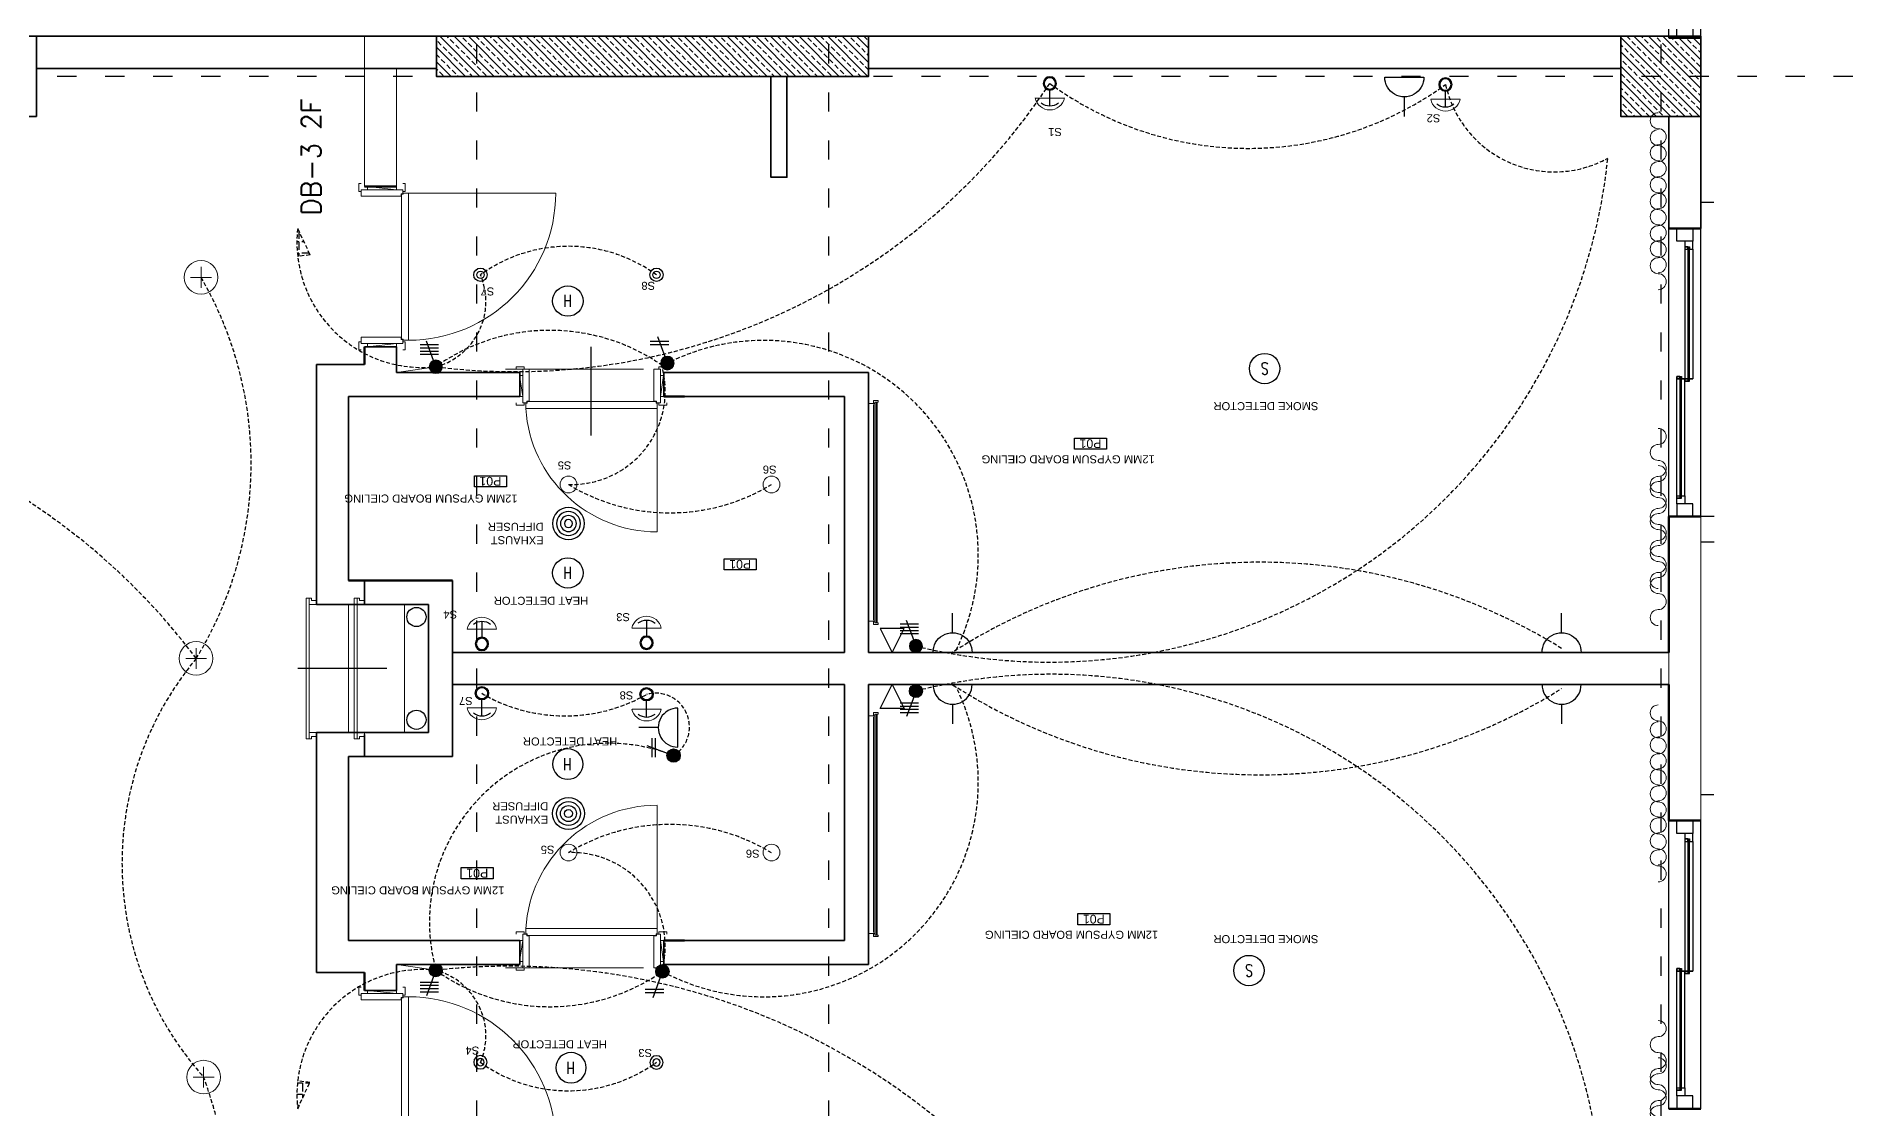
# Model space of a CAD drawing. Header units: millimetres. Extents: x -3207095 to 15275363, y 3702017 to 4798027.
# Drawn here: x 695993 to 697128, y 4470833 to 4471503 of the extents above; entities that cross this region are included whole.
import ezdxf
from ezdxf.enums import TextEntityAlignment as Align

# ---------------------------------------------------------------- set-up
doc = ezdxf.new("R2010")
doc.units = ezdxf.units.MM
for name, pattern in [('ACAD_ISO03W100', [30, 12, -18]), ('DUZ', [500, 500]), ('HIDDEN', [0.375, 0.25, -0.125]), ('HIDDEN2', [0.1875, 0.125, -0.0625])]:
    doc.linetypes.add(name, pattern=pattern)
doc.layers.get('0').update_dxf_attribs({"color": 1, "linetype": 'DUZ'})
for name, color, linetype in [('0 MC MAHAL', 94, 'Continuous'), ('a_aydinlatma', 5, 'Continuous'), ('a_olcu', 30, 'Continuous'), ('a_yazi', 105, 'Continuous'), ('AGAC', 116, 'Continuous'), ('EL-L-LS', 181, 'Continuous'), ('KOLTAR_F', 145, 'Continuous'), ('MH-EL-TEL', 222, 'Continuous'), ('OLCU', 1, 'Continuous'), ('PEN', 161, 'Continuous'), ('pen.kap.olc', 205, 'Continuous'), ('SMC-EL-FA', 33, 'Continuous'), ('SMC-EL-FA-TXT', 123, 'Continuous'), ('SMC-EL-L-LP', 22, 'Continuous'), ('SMC-EL-P', 160, 'Continuous'), ('SMC-TXT', 123, 'Continuous'), ('söve', 26, 'DUZ'), ('TESİSAT', 57, 'Continuous')]:
    doc.layers.add(name, color=color, linetype=linetype)
for name, color, linetype, lineweight in [('C LIGHT', 202, 'Continuous', 9), ('cam', 143, 'Continuous', 20), ('DUV', 220, 'Continuous', 50), ('DUVAR', 7, 'Continuous', 35), ('EL-L-WIR', 124, 'Continuous', 30), ('FE_MOBTEF.2', 33, 'Continuous', 18), ('FE_PERDE', 205, 'Continuous', 15), ('gor25', 142, 'Continuous', 25), ('iç duvar', 7, 'Continuous', 50), ('KAPEN', 151, 'Continuous', 9), ('KOLON_F', 3, 'Continuous', 35), ('Xref', 253, 'Continuous', 13)]:
    doc.layers.add(name, color=color, linetype=linetype, lineweight=lineweight)
doc.styles.add('ARIEL20S', font='arial.ttf')
doc.styles.add('ROMANS', font='romans.shx')
doc.styles.add('smc-1', font='simplex.shx')
pattern_1 = [(135, (5198435.835, 3810869.321), (-4.4901280605, -4.4901280605), []), (135, (5198435.835, 3810873.811), (-4.4901280605, -4.4901280605), [3.175, -1.5875])]
pattern_2 = [(135, (5198955.835, 3810869.321), (-4.4901280605, -4.4901280605), []), (135, (5198955.835, 3810873.811), (-4.4901280605, -4.4901280605), [3.175, -1.5875])]

# ---------------------------------------------------------------- blocks, each defined once
blk = doc.blocks.new('GEN_BLOCK00601')
at = {"linetype": 'Continuous', "ltscale": 50}
for centre, start, end in [((50, 50), 0, 180), ((150, 50), 180, 0), ((250, 50), 0, 180), ((350, 50), 180, 0), ((450, 50), 0, 180), ((550, 50), 180, 0), ((650, 50), 0, 180), ((750, 50), 180, 0), ((850, 50), 0, 180), ((950, 50), 180, 0)]:
    blk.add_arc(centre, 50, start, end, dxfattribs=at)
for tag in ['FLOOR', 'Sfb']:
    blk.add_attdef(tag, (0, 0), '', height=1)
blk = doc.blocks.new('new block')
at = {"layer": 'KAPEN'}
for p, q in [((105202.053, 48261.86), (105202.02, 48261.86)), ((105202.053, 48261.853), (105202.053, 48261.86)), ((105202.063, 48261.853), (105202.053, 48261.853)), ((105202.063, 48261.047), (105202.063, 48261.853)), ((105201.25, 48261.04), (105202.053, 48261.04)), ((105202.053, 48261.047), (105202.063, 48261.047)), ((105202.053, 48261.04), (105202.053, 48261.047))]:
    blk.add_line(p, q, dxfattribs=at)
for points in [[(105202.055, 48261.92), (105202.04, 48261.92), (105202.04, 48261.87), (105202.055, 48261.87)], [(105202.265, 48261.92), (105202.28, 48261.92), (105202.28, 48261.87), (105202.265, 48261.87)], [(105202.02, 48261.04), (105202.02, 48261.86)], [(105202.225, 48261.88), (105202.225, 48261.9), (105202.095, 48261.88), (105202.095, 48261.9)], [(105202.055, 48260.98), (105202.04, 48260.98), (105202.04, 48261.03), (105202.055, 48261.03)], [(105202.225, 48261.02), (105202.225, 48261), (105202.095, 48261.02), (105202.095, 48261)], [(105202.265, 48260.98), (105202.28, 48260.98), (105202.28, 48261.03), (105202.265, 48261.03)]]:
    blk.add_lwpolyline(points, dxfattribs=at)
for points in [[(105202.055, 48261.88), (105202.055, 48261.855), (105202.065, 48261.855), (105202.065, 48261.84), (105202.265, 48261.84), (105202.265, 48261.88)], [(105202.055, 48261.02), (105202.055, 48261.045), (105202.065, 48261.045), (105202.065, 48261.06), (105202.265, 48261.06), (105202.265, 48261.02)]]:
    blk.add_lwpolyline(points, close=True, dxfattribs=at)
blk.add_arc((105202.071, 48261.04), 0.822, 93.6023, 180, dxfattribs=at)
blk = doc.blocks.new('K210')
for p, q in [((0.04, 0.985), (0.04, 0.032)), ((0.04, 0.032), (0.047, 0.032)), ((0.047, 0.032), (0.047, 0.022)), ((0.047, 0.022), (0.953, 0.022)), ((0.953, 0.032), (0.96, 0.032)), ((0.953, 0.022), (0.953, 0.032)), ((0.96, 0.032), (0.96, 0.065))]:
    blk.add_line(p, q)
for points in [[(-0.02, 0.03), (-0.02, 0.045), (0.03, 0.045), (0.03, 0.03)], [(0.04, 0.065), (0.96, 0.065)], [(1.02, 0.03), (1.02, 0.045), (0.97, 0.045), (0.97, 0.03)], [(0.02, -0.19), (0, -0.19), (0.02, -0.01), (0, -0.01)], [(0.98, -0.19), (1, -0.19), (0.98, -0.01), (1, -0.01)], [(-0.02, -0.23), (-0.02, -0.245), (0.03, -0.245), (0.03, -0.23)], [(1.02, -0.23), (1.02, -0.245), (0.97, -0.245), (0.97, -0.23)]]:
    blk.add_lwpolyline(points)
for points in [[(0.02, 0.03), (0.045, 0.03), (0.045, 0.02), (0.06, 0.02), (0.06, -0.23), (0.02, -0.23)], [(0.98, 0.03), (0.955, 0.03), (0.955, 0.02), (0.94, 0.02), (0.94, -0.23), (0.98, -0.23)]]:
    blk.add_lwpolyline(points, close=True)
blk.add_arc((0.04, 0.065), 0.92, 0, 90)
blk = doc.blocks.new('rgtkjıtdkfgölv')
at = {"layer": 'FE_MOBTEF.2'}
for p, q in [((104445.908, 48877.932), (104445.888, 48877.932)), ((104445.888, 48877.932), (104445.888, 48877.902)), ((104445.888, 48877.902), (104445.898, 48877.902)), ((104445.898, 48877.914), (104445.898, 48877.922)), ((104445.898, 48877.922), (104447.278, 48877.922)), ((104445.898, 48877.922), (104445.908, 48877.922)), ((104445.898, 48877.902), (104445.898, 48877.922)), ((104445.898, 48877.908), (104445.898, 48877.914)), ((104445.898, 48877.914), (104447.278, 48877.914)), ((104447.278, 48877.914), (104445.898, 48877.914)), ((104447.278, 48877.908), (104445.898, 48877.908)), ((104445.908, 48877.932), (104445.908, 48877.962)), ((104445.908, 48877.922), (104445.908, 48877.932)), ((104447.261, 48877.932), (104445.914, 48877.932)), ((104447.268, 48877.932), (104447.268, 48877.962)), ((104447.268, 48877.932), (104447.288, 48877.932)), ((104447.268, 48877.922), (104447.268, 48877.932)), ((104447.278, 48877.922), (104447.268, 48877.922)), ((104447.278, 48877.902), (104447.278, 48877.922)), ((104447.278, 48877.922), (104447.278, 48877.914)), ((104447.278, 48877.914), (104447.278, 48877.908)), ((104447.288, 48877.902), (104447.278, 48877.902)), ((104447.288, 48877.932), (104447.288, 48877.902))]:
    blk.add_line(p, q, dxfattribs=at)
blk = doc.blocks.new('a_malzeme')
blk.add_lwpolyline([(-100, 70), (100, 70), (100, 0), (-100, 0), (-100, 70)])
at = {"style": 'ARIEL20S'}
blk.add_attdef('P01', text='', height=55, dxfattribs=at).set_placement((0, 35), align=Align.MIDDLE_CENTER)
blk = doc.blocks.new('ANEM')
at = {"layer": 'a_aydinlatma'}
for radius in [100, 75, 50, 25]:
    blk.add_circle((56721, 5587), radius, dxfattribs=at)
blk = doc.blocks.new('SD')
at = {"color": 140}
blk.add_circle((0, 0), 0.25, dxfattribs=at)
at = {"layer": 'SMC-EL-FA-TXT', "style": 'ROMANS', "width": 0.75}
blk.add_text('S', height=0.197, dxfattribs=at).set_placement((-0.066, -0.101, 0))
blk = doc.blocks.new('LIGHT3')
at = {"layer": 'SMC-EL-L-LP'}
blk.add_line((0.001, 0), (0, 0.235), dxfattribs=at)
for radius in [0.0975, 0.0825]:
    blk.add_circle((0, 0.332), radius, dxfattribs=at)
blk.add_arc((0, 0.2), 0.2, 231.5853, 308.8029, dxfattribs=at)
blk = doc.blocks.new('LS-1WAY-4G')
at = {"layer": 'EL-L-LS'}
blk.add_hatch(color=181, dxfattribs=at).paths.add_polyline_path([(0.092, 0.092, 1), (-0.092, 0.092, 1)])
at = {"layer": 'EL-L-LS', "color": 181}
for p, q in [((-0.036, 0.4), (0.223, 0.4)), ((-0.036, 0.354), (0.223, 0.354)), ((-0.036, 0.308), (0.223, 0.308)), ((-0.036, 0.263), (0.223, 0.263)), ((0.031, 0.178), (0.132, 0.453))]:
    blk.add_line(p, q, dxfattribs=at)
blk.add_circle((0, 0.092), 0.0917, dxfattribs=at)
blk = doc.blocks.new('LIGHT1')
at = {"linetype": 'Continuous'}
for radius in [0.11, 0.06]:
    blk.add_circle((0, 0), radius, dxfattribs=at)
blk = doc.blocks.new('A$C89dd7f61')
at = {"layer": 'SMC-EL-L-LP', "xscale": -38, "yscale": 38, "zscale": 38}
blk.add_blockref('LIGHT1', (0, 0), dxfattribs=at)
blk = doc.blocks.new('LS-1WAY-2G')
at = {"layer": 'SMC-EL-L-LP'}
blk.add_hatch(color=181, dxfattribs=at).paths.add_polyline_path([(0.092, 0.092, 1), (-0.092, 0.092, 1)])
at = {"layer": 'SMC-EL-L-LP', "color": 181}
for p, q in [((-0.021, 0.387), (0.237, 0.387)), ((-0.021, 0.342), (0.237, 0.342)), ((0.031, 0.178), (0.132, 0.453))]:
    blk.add_line(p, q, dxfattribs=at)
blk.add_circle((0, 0.092), 0.0917, dxfattribs=at)
blk = doc.blocks.new('CL1')
at = {"layer": 'C LIGHT'}
blk.add_circle((0, 0), 5.25, dxfattribs=at)
blk = doc.blocks.new('HD')
at = {"color": 22}
blk.add_circle((0, 0), 0.25, dxfattribs=at)
at = {"layer": 'SMC-EL-FA-TXT', "color": 123, "style": 'ROMANS', "width": 0.75}
blk.add_text('H', height=0.197, dxfattribs=at).set_placement((-0.074, -0.096, 0))
blk = doc.blocks.new('S13A')
for p, q in [((0, 0.18), (0, 0.358)), ((-0.178, 0), (0.178, 0))]:
    blk.add_line(p, q)
blk.add_arc((0, 0.002), 0.178, 359.4023, 180.5977)
blk = doc.blocks.new('A$C7aefd928')
at = {"layer": 'a_aydinlatma', "linetype": 'HIDDEN', "ltscale": 10}
h = blk.add_hatch(dxfattribs=at)
h.set_pattern_fill('ANGLE', color=8)
h.set_pattern_definition([(0, (-693994.367, -4479887.279), (0, 6.985), [5.08, -1.905]), (90, (-693994.367, -4479887.279), (-6.985, 4e-16), [5.08, -1.905])])
h.paths.add_polyline_path([(837.2, 271.4), (829.6, 255), (837.2, 254.1, 0.055419)])
at = {"layer": 'a_aydinlatma', "linetype": 'HIDDEN2'}
for p, q in [((23.5, 328.8), (23.5, 281.7)), ((0, 305.3), (47, 305.3))]:
    blk.add_line(p, q, dxfattribs=at)
at = {"layer": 'a_aydinlatma', "color": 3, "linetype": 'HIDDEN', "ltscale": 10}
for p, q in [((837.2, 271.4), (829.6, 255)), ((829.6, 255), (837.2, 254.1))]:
    blk.add_line(p, q, dxfattribs=at)
at = {"layer": 'a_aydinlatma', "linetype": 'HIDDEN2'}
for radius in [19.2, 7.2]:
    blk.add_circle((23.5, 305.3), radius, dxfattribs=at)
at = {"layer": 'a_aydinlatma', "linetype": 'HIDDEN', "ltscale": 10}
for centre, radius, start, end in [((41.1, 391.6), 88.1, 258.5011, 333.1564), ((243.2, 587.1), 265.7, 242.3098, 297.7005), ((705.2, 605.5), 423.1, 216.8454, 276.1897), ((366.4, 345.2), 345.2, 186.6453, 284.1662), ((668, 166.4), 93.8, 54.1169, 125.8831), ((761.9, 225.8), 42.3, 156.7822, 254.8981), ((643.1, 154.9), 111.8, 248.5847, 15.5788), ((665.9, 169.8), 58.4, 164.7362, 272.1082), ((604.6, 216.3), 122.5, 238.8129, 301.1871), ((613.5, 32.9), 21.1, 121.94, 285.5579), ((670.1, -77.2), 103.2, 59.6797, 119.5515)]:
    blk.add_arc(centre, radius, start, end, dxfattribs=at)
at = {"layer": 'a_aydinlatma', "color": 3, "linetype": 'HIDDEN', "ltscale": 10}
for centre, radius, start, end in [((759.4, 262.8), 78.3, 263.7664, 6.3094), ((679.6, 84.6), 123.1, 54.605, 124.8385), ((546, 67.4), 134.1, 61.8575, 206.2961), ((235.8, -293.6), 356.4, 57.3715, 121.9107)]:
    blk.add_arc(centre, radius, start, end, dxfattribs=at)
at = {"layer": 'MH-EL-TEL'}
for p, q in [((465.7, 6.4), (458.2, 21.4)), ((458.2, 21.4), (473.2, 21.4)), ((473.2, 21.4), (465.7, 6.4))]:
    blk.add_line(p, q, dxfattribs=at)
at = {"layer": 'OLCU', "color": 252, "linetype": 'Continuous', "lineweight": 5, "true_color": 0x939598}
blk.add_line((750.9, 184.9), (775.5, 181.4), dxfattribs=at)
at = {"layer": 'SMC-EL-L-LP', "lineweight": 0}
for p, q in [((128.9, 342.6), (110.6, 342.6)), ((375.9, 342.7), (357.5, 342.7)), ((610, 21.7), (628.3, 21.7)), ((712.9, 21), (731.3, 21))]:
    blk.add_line(p, q, dxfattribs=at)
for centre, start, end in [((119.7, 344.6), 191.7871, 348.2129), ((366.7, 344.6), 191.7871, 348.2129), ((619.2, 19.8), 11.7871, 168.2129), ((722.1, 19.1), 11.7871, 168.2129)]:
    blk.add_arc(centre, 9.38, start, end, dxfattribs=at)
at = {"layer": 'a_aydinlatma', "xscale": 0.1, "yscale": 0.1, "zscale": 0.1}
blk.add_blockref('ANEM', (-5004.1, -471.7), dxfattribs=at)
at = {"layer": 'a_olcu', "xscale": 0.1, "yscale": 0.1, "zscale": 0.1}
for p in [(339.7, 149.5), (725, 120.8)]:
    blk.add_blockref('a_malzeme', p, dxfattribs=at).add_auto_attribs({'P01': 'P01'})
at = {"layer": 'C LIGHT', "linetype": 'Continuous'}
for p in [(541.1, 111.4), (668, 111.4)]:
    blk.add_blockref('CL1', p, dxfattribs=at)
at = {"layer": 'EL-L-LS', "xscale": 45.60000005237816, "yscale": 45.60000005237816, "zscale": 45.60000005237816}
blk.add_blockref('LS-1WAY-2G', (609.3, 181.4), dxfattribs=at)
at = {"layer": 'EL-L-LS', "xscale": 45.60000005237816, "yscale": 45.60000005237816, "zscale": 45.60000005237816, "rotation": 270}
blk.add_blockref('LS-1WAY-2G', (598.1, 50.8), dxfattribs=at)
at = {"layer": 'EL-L-WIR', "xscale": 44.23680000000058, "yscale": 44.23680000000058, "zscale": 44.23680000000058}
for p in [(750.9, 180.9), (450.9, 6.4)]:
    blk.add_blockref('LS-1WAY-4G', p, dxfattribs=at)
at = {"layer": 'SMC-EL-FA', "yscale": 38, "zscale": 38}
for name, p, xscale in [('HD', (666.4, 245.8), -38), ('SD', (242.8, 185.1), 38), ('HD', (668.4, 56.1), -38)]:
    blk.add_blockref(name, p, dxfattribs=dict(at, xscale=xscale))
at = {"layer": 'SMC-EL-L-LP', "lineweight": 0, "xscale": 42.74999999996362, "yscale": 42.74999999996362, "zscale": 42.74999999996362}
for p in [(119.7, 337.6), (366.7, 337.6)]:
    blk.add_blockref('LIGHT3', p, dxfattribs=at)
at = {"layer": 'SMC-EL-L-LP', "lineweight": 0, "xscale": 42.74999999996362, "yscale": 42.74999999996362, "zscale": 42.74999999996362, "rotation": 180}
for p in [(619.2, 26.7), (722.1, 26)]:
    blk.add_blockref('LIGHT3', p, dxfattribs=at)
at = {"layer": 'SMC-EL-P', "xscale": 68.51054328617874, "yscale": 68.51054328617874, "zscale": 68.51054328617874}
for p, rotation in [((144.8, 354.5), 180), ((599.6, 33.3), 270)]:
    blk.add_blockref('S13A', p, dxfattribs=dict(at, rotation=rotation))
for p in [(47.4, 6.4), (428, 6.4)]:
    blk.add_blockref('S13A', p, dxfattribs=at)
at = {"layer": 'Xref'}
for p in [(613, 242.5), (723, 242.4)]:
    blk.add_blockref('A$C89dd7f61', p, dxfattribs=at)
at = {"layer": 'a_yazi', "char_height": 5, "style": 'ARIEL20S'}
for s, insert, width, attachment_point in [('S2', (115.8, 330.3), 51.389, 1), ('S1', (353, 328.2), 51.389, 1), ('S3', (615.8, 239.1), 51.389, 1), ('HEAT DETECTOR', (644, 228.6), 143.239, 7), ('S4', (723.8, 237.6), 51.389, 1), ('SMOKE DETECTOR', (199.4, 162.9), 143.239, 7), ('12MM GYPSUM BOARD CIELING ', (299.5, 160.2), 143.239, 7), ('12MM GYPSUM BOARD CIELING ', (708, 132.4), 143.239, 7), ('S6', (548.6, 114.6), 51.389, 1), ('S5', (676.8, 112.1), 51.389, 1), ('EXHAUST DIFFUSER', (680.7, 93.3), 51.389, 1), ('HEAT DETECTOR', (637.5, 39.4), 143.239, 7), ('S8', (627.5, 15.7), 51.389, 1), ('S7', (727.9, 19.2), 51.389, 1)]:
    blk.add_mtext(s, dxfattribs=dict(at, insert=insert, width=width, attachment_point=attachment_point))
blk = doc.blocks.new('A$C288ee9c8')
at = {"layer": 'a_aydinlatma', "linetype": 'HIDDEN', "ltscale": 10}
h = blk.add_hatch(dxfattribs=at)
h.set_pattern_fill('ANGLE', color=8)
h.set_pattern_definition([(0, (-694012.924, -4479302.351), (0, 6.985), [5.08, -1.905]), (90, (-694012.924, -4479302.351), (-6.985, 4e-16), [5.08, -1.905])])
h.paths.add_polyline_path([(818.7, 95), (811, 111.4), (818.6, 112.3, -0.055419)])
at = {"layer": 'a_aydinlatma', "color": 3, "linetype": 'HIDDEN', "ltscale": 10}
for p, q in [((811, 111.4), (818.6, 112.3)), ((818.7, 95), (811, 111.4))]:
    blk.add_line(p, q, dxfattribs=at)
at = {"layer": 'a_aydinlatma', "linetype": 'HIDDEN', "ltscale": 10}
for centre, radius, start, end in [((349, 15), 350.8, 76.2487, 174.124), ((586.1, 150), 122.5, 58.8129, 121.1871), ((647.4, 196.4), 58.4, 87.8918, 195.2638), ((683.3, -216.4), 400.7, 82.9628, 146.5996), ((743.4, 140.5), 42.3, 105.1019, 203.2178), ((649.5, 199.8), 93.8, 234.1169, 305.8831), ((33.5, -10.1), 69.6, 12.4474, 118.8317), ((224.6, -165.2), 210, 53.7613, 125.8826)]:
    blk.add_arc(centre, radius, start, end, dxfattribs=at)
at = {"layer": 'a_aydinlatma', "color": 3, "linetype": 'HIDDEN', "ltscale": 10}
for centre, radius, start, end in [((217.3, 659.8), 356.4, 238.0893, 302.6285), ((527.5, 298.9), 134.1, 153.7039, 298.1425), ((740.9, 103.4), 78.3, 353.6906, 96.2336), ((661.1, 281.6), 123.1, 235.1615, 305.395)]:
    blk.add_arc(centre, radius, start, end, dxfattribs=at)
at = {"layer": 'MH-EL-TEL'}
for p, q in [((447.2, 359.8), (439.7, 344.8)), ((454.7, 344.8), (447.2, 359.8)), ((439.7, 344.8), (454.7, 344.8))]:
    blk.add_line(p, q, dxfattribs=at)
at = {"layer": 'OLCU', "color": 252, "linetype": 'Continuous', "lineweight": 5, "true_color": 0x939598}
blk.add_line((732.4, 181.3), (757, 184.8), dxfattribs=at)
at = {"layer": 'SMC-EL-L-LP', "lineweight": 0}
for p, q in [((591.5, 344.5), (609.8, 344.5)), ((694.4, 345.2), (712.8, 345.2)), ((110.7, 14.1), (92.3, 14.1)), ((357.9, 13.4), (339.5, 13.4))]:
    blk.add_line(p, q, dxfattribs=at)
for centre, start, end in [((600.7, 346.5), 191.7871, 348.2129), ((703.6, 347.1), 191.7871, 348.2129), ((101.5, 12.2), 11.7871, 168.2129), ((348.7, 11.4), 11.7871, 168.2129)]:
    blk.add_arc(centre, 9.38, start, end, dxfattribs=at)
at = {"layer": 'a_aydinlatma', "xscale": -0.1, "yscale": 0.1, "zscale": 0.1, "rotation": 180}
blk.add_blockref('ANEM', (-5022.6, 837.9), dxfattribs=at)
at = {"layer": 'a_olcu', "xscale": 0.1, "yscale": 0.1, "zscale": 0.1}
for p in [(542.2, 301.2), (698.3, 249.3), (323.3, 225.8)]:
    blk.add_blockref('a_malzeme', p, dxfattribs=at).add_auto_attribs({'P01': 'P01'})
at = {"layer": 'C LIGHT', "linetype": 'Continuous', "xscale": -1, "rotation": 180}
for p in [(522.6, 254.8), (649.5, 254.8)]:
    blk.add_blockref('CL1', p, dxfattribs=at)
at = {"layer": 'EL-L-LS', "xscale": -45.60000005237816, "yscale": 45.60000005237816, "zscale": 45.60000005237816, "rotation": 180}
blk.add_blockref('LS-1WAY-2G', (587.7, 183.2), dxfattribs=at)
at = {"layer": 'EL-L-WIR', "xscale": -44.23680000000058, "yscale": 44.23680000000058, "zscale": 44.23680000000058, "rotation": 180}
for p in [(432.4, 359.8), (732.4, 185.3)]:
    blk.add_blockref('LS-1WAY-4G', p, dxfattribs=at)
at = {"layer": 'SMC-EL-FA', "xscale": 38, "yscale": 38, "zscale": 38, "rotation": 180}
for p in [(649.9, 310.1), (649.9, 140.2)]:
    blk.add_blockref('HD', p, dxfattribs=at)
at = {"layer": 'SMC-EL-FA', "xscale": 38, "yscale": 38, "zscale": 38}
blk.add_blockref('SD', (214.5, 182.4), dxfattribs=at)
at = {"layer": 'SMC-EL-L-LP', "lineweight": 0, "xscale": -42.74999999996362, "yscale": 42.74999999996362, "zscale": 42.74999999996362}
for p in [(600.7, 339.5), (703.6, 340.2)]:
    blk.add_blockref('LIGHT3', p, dxfattribs=at)
at = {"layer": 'SMC-EL-L-LP', "lineweight": 0, "xscale": -42.74999999996362, "yscale": 42.74999999996362, "zscale": 42.74999999996362, "rotation": 180}
for p in [(101.5, 19.1), (348.7, 18.4)]:
    blk.add_blockref('LIGHT3', p, dxfattribs=at)
at = {"layer": 'SMC-EL-P', "xscale": -68.51054328617874, "yscale": 68.51054328617874, "zscale": 68.51054328617874, "rotation": 180}
for p in [(28.9, 359.8), (409.5, 359.8)]:
    blk.add_blockref('S13A', p, dxfattribs=at)
at = {"layer": 'SMC-EL-P', "xscale": -68.51054328617874, "yscale": 68.51054328617874, "zscale": 68.51054328617874}
blk.add_blockref('S13A', (127.2, 0.3), dxfattribs=at)
at = {"layer": 'Xref', "xscale": -1, "rotation": 180}
for p in [(594.5, 123.8), (704.5, 123.8)]:
    blk.add_blockref('A$C89dd7f61', p, dxfattribs=at)
at = {"layer": 'a_yazi', "char_height": 5, "style": 'ARIEL20S'}
for s, insert, width, attachment_point in [('S3', (611.1, 340.2), 51.389, 1), ('HEAT DETECTOR', (637.2, 324.9), 143.239, 7), ('S4', (719.1, 338.6), 51.389, 1), ('EXHAUST DIFFUSER', (665, 292.1), 51.389, 1), ('12MM GYPSUM BOARD CIELING ', (681.3, 261), 143.239, 7), ('12MM GYPSUM BOARD CIELING ', (283.1, 236.5), 143.239, 7), ('S6', (519.5, 248), 51.389, 1), ('S5', (647.7, 245.4), 51.389, 1), ('SMOKE DETECTOR', (180.9, 203.3), 143.239, 7), ('S7', (695.9, 136.7), 51.389, 1), ('S8', (595.4, 133.2), 51.389, 1), ('S1', (341.2, 37.1), 51.389, 1), ('S2', (104.7, 28.5), 51.389, 1)]:
    blk.add_mtext(s, dxfattribs=dict(at, insert=insert, width=width, attachment_point=attachment_point))
blk = doc.blocks.new('CL4')
at = {"layer": 'C LIGHT', "color": 3}
for p, q in [((-3.25, 0), (3.25, 0)), ((0, 3.25), (0, -3.25))]:
    blk.add_line(p, q, dxfattribs=at)
at = {"layer": 'C LIGHT'}
blk.add_circle((0, 0), 5.25, dxfattribs=at)

msp = doc.modelspace()

# ---------------------------------------------------------------- hatches: boundary and pattern name
at = {"layer": 'KOLTAR_F'}
h = msp.add_hatch(dxfattribs=at)
h.set_pattern_fill('ANSI33', color=256, angle=90, style=0)
h.set_pattern_definition(pattern_2)
h.paths.add_polyline_path([(696513.4, 4471502.8), (696243.4, 4471502.8), (696243.4, 4471477.8), (696513.4, 4471477.8)])
h = msp.add_hatch(dxfattribs=at)
h.set_pattern_fill('ANSI33', color=256, angle=90, style=0)
h.set_pattern_definition(pattern_2)
h.paths.add_polyline_path([(696513.4, 4471502.8), (696243.4, 4471502.8), (696243.4, 4471477.8), (696513.4, 4471477.8)])
h = msp.add_hatch(dxfattribs=at)
h.set_pattern_fill('ANSI33', color=256, angle=90, style=0)
h.set_pattern_definition(pattern_1)
h.paths.add_polyline_path([(697033.4, 4471452.8), (697033.4, 4471502.8), (696983.4, 4471502.8), (696983.4, 4471452.8)])
h = msp.add_hatch(dxfattribs=at)
h.set_pattern_fill('ANSI33', color=256, angle=90, style=0)
h.set_pattern_definition(pattern_1)
h.paths.add_polyline_path([(697033.4, 4471452.8), (697033.4, 4471502.8), (696983.4, 4471502.8), (696983.4, 4471452.8)])

# ---------------------------------------------------------------- linework, layer by layer
at = {"color": 232, "linetype": 'ACAD_ISO03W100'}
for p, q in [((696268.4, 4472637.8), (696268.4, 4469507.8)), ((696488.4, 4472637.8), (696488.4, 4469507.8)), ((697008.4, 4472637.8), (697008.4, 4469507.8)), ((697128.4, 4471477.8), (693188.4, 4471477.8))]:
    msp.add_line(p, q, dxfattribs=at)
at = {"layer": 'a_aydinlatma', "linetype": 'HIDDEN', "ltscale": 10}
for centre, radius, start, end in [((695895.1, 4471235.7), 232.5, 328.4579, 30.0617), ((695761.8, 4470864.9), 414.7, 36.9369, 115.6206), ((696246.8, 4470986), 199.9, 140.1628, 221.8803), ((695789.1, 4470740.8), 328.4, 336.9957, 19.8788)]:
    msp.add_arc(centre, radius, start, end, dxfattribs=at)
at = {"layer": 'AGAC'}
for p, q in [((697013.4, 4471501.8), (697013.4, 4471681.8)), ((697033.4, 4471502.8), (697033.4, 4471681.8)), ((697013.4, 4471202.8), (697013.4, 4471382.8)), ((697013.4, 4471202.8), (697013.4, 4471382.8)), ((697033.4, 4471202.8), (697033.4, 4471382.8)), ((697033.4, 4471202.8), (697033.4, 4471382.8)), ((697013.4, 4470832.8), (697013.4, 4471012.8)), ((697013.4, 4470832.8), (697013.4, 4471012.8)), ((697033.4, 4470832.8), (697033.4, 4471012.8)), ((697033.4, 4470832.8), (697033.4, 4471012.8))]:
    msp.add_line(p, q, dxfattribs=at)
at = {"layer": 'cam'}
for p, q in [((697025.4, 4471371.3), (697025.4, 4471287.3)), ((697025.4, 4471371.3), (697025.4, 4471287.3)), ((697025.9, 4471371.3), (697025.9, 4471287.3)), ((697025.9, 4471371.3), (697025.9, 4471287.3)), ((697026.4, 4471371.3), (697026.4, 4471287.3)), ((697026.4, 4471371.3), (697026.4, 4471287.3)), ((697020.4, 4471214.3), (697020.4, 4471290.3)), ((697020.4, 4471214.3), (697020.4, 4471290.3)), ((697020.9, 4471214.3), (697020.9, 4471290.3)), ((697020.9, 4471214.3), (697020.9, 4471290.3)), ((697021.4, 4471214.3), (697021.4, 4471290.3)), ((697021.4, 4471214.3), (697021.4, 4471290.3)), ((697025.4, 4471001.3), (697025.4, 4470917.3)), ((697025.4, 4471001.3), (697025.4, 4470917.3)), ((697025.9, 4471001.3), (697025.9, 4470917.3)), ((697025.9, 4471001.3), (697025.9, 4470917.3)), ((697026.4, 4471001.3), (697026.4, 4470917.3)), ((697026.4, 4471001.3), (697026.4, 4470917.3)), ((697020.4, 4470844.3), (697020.4, 4470920.3)), ((697020.4, 4470844.3), (697020.4, 4470920.3)), ((697020.9, 4470844.3), (697020.9, 4470920.3)), ((697020.9, 4470844.3), (697020.9, 4470920.3)), ((697021.4, 4470844.3), (697021.4, 4470920.3)), ((697021.4, 4470844.3), (697021.4, 4470920.3))]:
    msp.add_line(p, q, dxfattribs=at)
at = {"layer": 'DUV'}
for p, q in [((697033.4, 4471501.8), (697013.4, 4471501.8)), ((696218.4, 4471408.9), (696198.4, 4471408.9)), ((697013.4, 4471382.8), (697033.4, 4471382.8)), ((697013.4, 4471382.8), (697033.4, 4471382.8)), ((697013.4, 4471382.8), (697033.4, 4471382.8)), ((697013.4, 4471382.8), (697033.4, 4471382.8)), ((696198.4, 4471308.9), (696198.4, 4471297.8)), ((696398.4, 4471277.8), (696385.4, 4471277.8)), ((697013.4, 4471202.8), (697033.4, 4471202.8)), ((697013.4, 4471202.8), (697013.4, 4471117.8)), ((697013.4, 4471202.8), (697033.4, 4471202.8)), ((697013.4, 4471202.8), (697033.4, 4471202.8)), ((697013.4, 4471202.8), (697033.4, 4471202.8)), ((696253.4, 4471162.8), (696188.4, 4471162.8)), ((697013.4, 4471012.8), (697013.4, 4471097.8)), ((697013.4, 4471012.8), (697033.4, 4471012.8)), ((697013.4, 4471012.8), (697033.4, 4471012.8)), ((697013.4, 4471012.8), (697033.4, 4471012.8)), ((697013.4, 4471012.8), (697033.4, 4471012.8)), ((696398.4, 4470937.8), (696385.4, 4470937.8)), ((696198.4, 4470906.7), (696198.4, 4470917.8)), ((697013.4, 4470832.8), (697033.4, 4470832.8)), ((697013.4, 4470832.8), (697033.4, 4470832.8)), ((697013.4, 4470832.8), (697033.4, 4470832.8)), ((697013.4, 4470832.8), (697033.4, 4470832.8))]:
    msp.add_line(p, q, dxfattribs=at)
at = {"layer": 'DUVAR'}
for p, q in [((695993.4, 4471502.8), (696243.4, 4471502.8)), ((696983.4, 4471502.8), (696513.4, 4471502.8)), ((696983.4, 4471502.8), (696513.4, 4471502.8)), ((697033.4, 4471501.8), (697013.4, 4471501.8)), ((695993.4, 4471482.8), (696243.4, 4471482.8)), ((696983.4, 4471482.8), (696513.4, 4471482.8)), ((696983.4, 4471482.8), (696513.4, 4471482.8)), ((697013.4, 4471382.8), (697013.4, 4471452.8)), ((697033.4, 4471382.8), (697033.4, 4471452.8)), ((697013.4, 4471382.8), (697033.4, 4471382.8)), ((697013.4, 4471382.8), (697033.4, 4471382.8)), ((696198.4, 4471297.8), (696198.4, 4471308.9)), ((696218.4, 4471308.9), (696198.4, 4471308.9)), ((696218.4, 4471308.9), (696218.4, 4471292.8)), ((696198.4, 4471297.8), (696168.4, 4471297.8)), ((696168.4, 4471147.8), (696168.4, 4471297.8)), ((696295.4, 4471292.8), (696218.4, 4471292.8)), ((696295.4, 4471292.8), (696295.4, 4471277.8)), ((696385.4, 4471277.8), (696385.4, 4471292.8)), ((696513.4, 4471292.8), (696385.4, 4471292.8)), ((696513.4, 4471292.8), (696513.4, 4471117.8)), ((696295.4, 4471277.8), (696188.4, 4471277.8)), ((696188.4, 4471162.8), (696188.4, 4471277.8)), ((696498.4, 4471277.8), (696385.4, 4471277.8)), ((696498.4, 4471277.8), (696498.4, 4471117.8)), ((697013.4, 4471202.8), (697033.4, 4471202.8)), ((697013.4, 4471117.8), (697013.4, 4471202.8)), ((697013.4, 4471202.8), (697033.4, 4471202.8)), ((696253.4, 4471162.8), (696188.4, 4471162.8)), ((696253.4, 4471162.8), (696198.4, 4471162.8)), ((696198.4, 4471147.8), (696198.4, 4471162.8)), ((696253.4, 4471052.8), (696253.4, 4471162.8)), ((696253.4, 4471117.8), (696253.4, 4471162.8)), ((696238.4, 4471147.8), (696168.4, 4471147.8)), ((696238.4, 4471147.8), (696198.4, 4471147.8)), ((696238.4, 4471147.8), (696238.4, 4471067.8)), ((696238.4, 4471147.8), (696238.4, 4471067.8)), ((696498.4, 4471117.8), (696253.4, 4471117.8)), ((697013.4, 4471117.8), (696513.4, 4471117.8)), ((696498.4, 4471097.8), (696253.4, 4471097.8)), ((696253.4, 4471097.8), (696253.4, 4471052.8)), ((696498.4, 4470937.8), (696498.4, 4471097.8)), ((697013.4, 4471097.8), (696513.4, 4471097.8)), ((696513.4, 4470922.8), (696513.4, 4471097.8)), ((697013.4, 4471097.8), (697013.4, 4471012.8)), ((696168.4, 4471067.8), (696168.4, 4470917.8)), ((696238.4, 4471067.8), (696168.4, 4471067.8)), ((696238.4, 4471067.8), (696198.4, 4471067.8)), ((696198.4, 4471066.5), (696198.4, 4471052.8)), ((696188.4, 4471052.8), (696188.4, 4470937.8)), ((696253.4, 4471052.8), (696188.4, 4471052.8)), ((696253.4, 4471052.8), (696198.4, 4471052.8)), ((697013.4, 4471012.8), (697033.4, 4471012.8)), ((697013.4, 4471012.8), (697033.4, 4471012.8)), ((696295.4, 4470937.8), (696188.4, 4470937.8)), ((696295.4, 4470922.8), (696295.4, 4470937.8)), ((696385.4, 4470937.8), (696385.4, 4470922.8)), ((696498.4, 4470937.8), (696385.4, 4470937.8)), ((696198.4, 4470917.8), (696168.4, 4470917.8)), ((696198.4, 4470917.8), (696198.4, 4470906.7)), ((696295.4, 4470922.8), (696218.4, 4470922.8)), ((696218.4, 4470906.7), (696218.4, 4470922.8)), ((696513.4, 4470922.8), (696385.4, 4470922.8)), ((696218.4, 4470906.7), (696198.4, 4470906.7)), ((697013.4, 4470832.8), (697033.4, 4470832.8)), ((697013.4, 4470832.8), (697033.4, 4470832.8))]:
    msp.add_line(p, q, dxfattribs=at)
msp.add_lwpolyline([(696452.4, 4471477.8), (696452.4, 4471414.8), (696462.4, 4471414.8), (696462.4, 4471477.8)], dxfattribs=at)
at = {"layer": 'gor25'}
for p, q in [((697023.4, 4471369.8), (697023.4, 4471288.8)), ((697023.4, 4471369.8), (697023.4, 4471288.8)), ((697028.4, 4471369.8), (697028.4, 4471288.8)), ((697028.4, 4471369.8), (697028.4, 4471288.8)), ((697018.4, 4471215.8), (697018.4, 4471288.8)), ((697018.4, 4471215.8), (697018.4, 4471288.8)), ((697023.4, 4471215.8), (697023.4, 4471288.8)), ((697023.4, 4471215.8), (697023.4, 4471288.8)), ((697023.4, 4470999.8), (697023.4, 4470918.8)), ((697023.4, 4470999.8), (697023.4, 4470918.8)), ((697028.4, 4470999.8), (697028.4, 4470918.8)), ((697028.4, 4470999.8), (697028.4, 4470918.8)), ((697018.4, 4470845.8), (697018.4, 4470918.8)), ((697018.4, 4470845.8), (697018.4, 4470918.8)), ((697023.4, 4470845.8), (697023.4, 4470918.8)), ((697023.4, 4470845.8), (697023.4, 4470918.8))]:
    msp.add_line(p, q, dxfattribs=at)
at = {"layer": 'iç duvar', "color": 7, "lineweight": 18}
for p, q in [((697033.4, 4471382.8), (697033.4, 4471572.8)), ((696198.4, 4471408.9), (696198.4, 4471502.8)), ((696243.4, 4471502.8), (696198.4, 4471502.8)), ((696218.4, 4471408.9), (696218.4, 4471482.8)), ((696243.4, 4471482.8), (696218.4, 4471482.8)), ((697013.4, 4471382.8), (697013.4, 4471452.8)), ((697013.4, 4471012.8), (697013.4, 4471202.8)), ((697033.4, 4471012.8), (697033.4, 4471202.8)), ((697033.4, 4471012.8), (697033.4, 4471202.8)), ((696223.4, 4471147.8), (696223.4, 4471067.8))]:
    msp.add_line(p, q, dxfattribs=at)
at = {"layer": 'KAPEN'}
for p, q in [((696286.6, 4471294.8), (696372.8, 4471294.8)), ((696188.4, 4471067.8), (696188.4, 4471147.8)), ((696223.4, 4471067.8), (696223.4, 4471147.8)), ((696286.6, 4470920.8), (696372.8, 4470920.8))]:
    msp.add_line(p, q, dxfattribs=at)
for points in [[(696163.9, 4471107.8), (696163.9, 4471151.8), (696161.9, 4471151.8), (696161.9, 4471107.8)], [(696193.9, 4471107.8), (696193.9, 4471151.8), (696191.9, 4471151.8), (696191.9, 4471107.8)], [(696163.9, 4471107.8), (696163.9, 4471063.8), (696161.9, 4471063.8), (696161.9, 4471107.8)], [(696193.9, 4471107.8), (696193.9, 4471063.8), (696191.9, 4471063.8), (696191.9, 4471107.8)]]:
    msp.add_lwpolyline(points, dxfattribs=at)
for points in [[(696163.9, 4471147.8), (696163.9, 4471151.8), (696165.4, 4471151.8), (696165.4, 4471150.3), (696168.4, 4471150.3), (696168.4, 4471147.8), (696163.9, 4471147.8)], [(696163.9, 4471147.8), (696163.9, 4471151.8), (696165.4, 4471151.8), (696165.4, 4471150.3), (696168.4, 4471150.3), (696168.4, 4471147.8), (696163.9, 4471147.8)], [(696193.9, 4471147.8), (696193.9, 4471151.8), (696195.4, 4471151.8), (696195.4, 4471150.3), (696198.4, 4471150.3), (696198.4, 4471147.8), (696193.9, 4471147.8)], [(696193.9, 4471147.8), (696193.9, 4471151.8), (696195.4, 4471151.8), (696195.4, 4471150.3), (696198.4, 4471150.3), (696198.4, 4471147.8), (696193.9, 4471147.8)], [(696163.9, 4471067.8), (696163.9, 4471063.8), (696165.4, 4471063.8), (696165.4, 4471065.3), (696168.4, 4471065.3), (696168.4, 4471067.8), (696163.9, 4471067.8)], [(696193.9, 4471067.8), (696193.9, 4471063.8), (696195.4, 4471063.8), (696195.4, 4471065.3), (696198.4, 4471065.3), (696198.4, 4471067.8), (696193.9, 4471067.8)]]:
    msp.add_lwpolyline(points, close=True, dxfattribs=at)
at = {"layer": 'KOLON_F'}
for points in [[(695993.4, 4471452.8), (695993.4, 4471502.8), (695943.4, 4471502.8), (695943.4, 4471452.8)], [(696243.4, 4471502.8), (696513.4, 4471502.8), (696513.4, 4471477.8), (696243.4, 4471477.8)], [(696243.4, 4471502.8), (696513.4, 4471502.8), (696513.4, 4471477.8), (696243.4, 4471477.8)], [(697033.4, 4471452.8), (697033.4, 4471502.8), (696983.4, 4471502.8), (696983.4, 4471452.8)], [(697033.4, 4471452.8), (697033.4, 4471502.8), (696983.4, 4471502.8), (696983.4, 4471452.8)]]:
    msp.add_lwpolyline(points, close=True, dxfattribs=at)
at = {"layer": 'PEN'}
for points in [[(697018.4, 4471509.8), (697018.4, 4471509.8), (697028.4, 4471509.8), (697028.4, 4471502.8), (697028.4, 4471502.8), (697018.4, 4471502.8), (697018.4, 4471502.8), (697018.4, 4471502.8), (697018.4, 4471509.8)], [(697018.4, 4471509.8), (697018.4, 4471509.8), (697028.4, 4471509.8), (697028.4, 4471501.8), (697028.4, 4471501.8), (697018.4, 4471501.8), (697018.4, 4471501.8), (697018.4, 4471501.8), (697018.4, 4471509.8)], [(697028.4, 4471374.8), (697028.4, 4471374.8), (697018.4, 4471374.8), (697018.4, 4471382.8), (697018.4, 4471382.8), (697028.4, 4471382.8), (697028.4, 4471382.8), (697028.4, 4471382.8), (697028.4, 4471374.8)], [(697028.4, 4471374.8), (697028.4, 4471374.8), (697018.4, 4471374.8), (697018.4, 4471382.8), (697018.4, 4471382.8), (697028.4, 4471382.8), (697028.4, 4471382.8), (697028.4, 4471382.8), (697028.4, 4471374.8)], [(697028.4, 4471374.8), (697028.4, 4471374.8), (697023.4, 4471374.8), (697023.4, 4471371.3), (697025.4, 4471371.3), (697026.4, 4471371.3), (697026.4, 4471369.8), (697028.4, 4471369.8), (697028.4, 4471374.8)], [(697028.4, 4471374.8), (697028.4, 4471374.8), (697023.4, 4471374.8), (697023.4, 4471371.3), (697025.4, 4471371.3), (697026.4, 4471371.3), (697026.4, 4471369.8), (697028.4, 4471369.8), (697028.4, 4471374.8)], [(697023.4, 4471371.3), (697023.4, 4471369.8), (697025.4, 4471369.8), (697025.4, 4471371.3)], [(697023.4, 4471371.3), (697023.4, 4471369.8), (697025.4, 4471369.8), (697025.4, 4471371.3)], [(697023.4, 4471288.8), (697023.4, 4471288.8), (697018.4, 4471288.8), (697018.4, 4471290.3), (697020.4, 4471290.3), (697021.4, 4471290.3), (697021.4, 4471288.8), (697023.4, 4471288.8), (697023.4, 4471288.8)], [(697018.4, 4471290.3), (697018.4, 4471288.8), (697020.4, 4471288.8), (697020.4, 4471290.3)], [(697023.4, 4471288.8), (697023.4, 4471288.8), (697018.4, 4471288.8), (697018.4, 4471290.3), (697020.4, 4471290.3), (697021.4, 4471290.3), (697021.4, 4471288.8), (697023.4, 4471288.8), (697023.4, 4471288.8)], [(697018.4, 4471290.3), (697018.4, 4471288.8), (697020.4, 4471288.8), (697020.4, 4471290.3)], [(697023.4, 4471287.3), (697023.4, 4471288.8), (697025.4, 4471288.8), (697025.4, 4471287.3)], [(697028.4, 4471288.8), (697028.4, 4471288.8), (697023.4, 4471288.8), (697023.4, 4471287.3), (697025.4, 4471287.3), (697026.4, 4471287.3), (697026.4, 4471288.8), (697028.4, 4471288.8), (697028.4, 4471288.8)], [(697023.4, 4471287.3), (697023.4, 4471288.8), (697025.4, 4471288.8), (697025.4, 4471287.3)], [(697028.4, 4471288.8), (697028.4, 4471288.8), (697023.4, 4471288.8), (697023.4, 4471287.3), (697025.4, 4471287.3), (697026.4, 4471287.3), (697026.4, 4471288.8), (697028.4, 4471288.8), (697028.4, 4471288.8)], [(697023.4, 4471210.8), (697023.4, 4471210.8), (697018.4, 4471210.8), (697018.4, 4471214.3), (697020.4, 4471214.3), (697021.4, 4471214.3), (697021.4, 4471215.8), (697023.4, 4471215.8), (697023.4, 4471210.8)], [(697018.4, 4471214.3), (697018.4, 4471215.8), (697020.4, 4471215.8), (697020.4, 4471214.3)], [(697023.4, 4471210.8), (697023.4, 4471210.8), (697018.4, 4471210.8), (697018.4, 4471214.3), (697020.4, 4471214.3), (697021.4, 4471214.3), (697021.4, 4471215.8), (697023.4, 4471215.8), (697023.4, 4471210.8)], [(697018.4, 4471214.3), (697018.4, 4471215.8), (697020.4, 4471215.8), (697020.4, 4471214.3)], [(697028.4, 4471210.8), (697028.4, 4471210.8), (697018.4, 4471210.8), (697018.4, 4471202.8), (697018.4, 4471202.8), (697028.4, 4471202.8), (697028.4, 4471202.8), (697028.4, 4471202.8), (697028.4, 4471210.8)], [(697028.4, 4471210.8), (697028.4, 4471210.8), (697018.4, 4471210.8), (697018.4, 4471202.8), (697018.4, 4471202.8), (697028.4, 4471202.8), (697028.4, 4471202.8), (697028.4, 4471202.8), (697028.4, 4471210.8)], [(697028.4, 4471004.8), (697028.4, 4471004.8), (697018.4, 4471004.8), (697018.4, 4471012.8), (697018.4, 4471012.8), (697028.4, 4471012.8), (697028.4, 4471012.8), (697028.4, 4471012.8), (697028.4, 4471004.8)], [(697028.4, 4471004.8), (697028.4, 4471004.8), (697018.4, 4471004.8), (697018.4, 4471012.8), (697018.4, 4471012.8), (697028.4, 4471012.8), (697028.4, 4471012.8), (697028.4, 4471012.8), (697028.4, 4471004.8)], [(697028.4, 4471004.8), (697028.4, 4471004.8), (697023.4, 4471004.8), (697023.4, 4471001.3), (697025.4, 4471001.3), (697026.4, 4471001.3), (697026.4, 4470999.8), (697028.4, 4470999.8), (697028.4, 4471004.8)], [(697028.4, 4471004.8), (697028.4, 4471004.8), (697023.4, 4471004.8), (697023.4, 4471001.3), (697025.4, 4471001.3), (697026.4, 4471001.3), (697026.4, 4470999.8), (697028.4, 4470999.8), (697028.4, 4471004.8)], [(697023.4, 4471001.3), (697023.4, 4470999.8), (697025.4, 4470999.8), (697025.4, 4471001.3)], [(697023.4, 4471001.3), (697023.4, 4470999.8), (697025.4, 4470999.8), (697025.4, 4471001.3)], [(697023.4, 4470918.8), (697023.4, 4470918.8), (697018.4, 4470918.8), (697018.4, 4470920.3), (697020.4, 4470920.3), (697021.4, 4470920.3), (697021.4, 4470918.8), (697023.4, 4470918.8), (697023.4, 4470918.8)], [(697018.4, 4470920.3), (697018.4, 4470918.8), (697020.4, 4470918.8), (697020.4, 4470920.3)], [(697023.4, 4470918.8), (697023.4, 4470918.8), (697018.4, 4470918.8), (697018.4, 4470920.3), (697020.4, 4470920.3), (697021.4, 4470920.3), (697021.4, 4470918.8), (697023.4, 4470918.8), (697023.4, 4470918.8)], [(697018.4, 4470920.3), (697018.4, 4470918.8), (697020.4, 4470918.8), (697020.4, 4470920.3)], [(697023.4, 4470917.3), (697023.4, 4470918.8), (697025.4, 4470918.8), (697025.4, 4470917.3)], [(697028.4, 4470918.8), (697028.4, 4470918.8), (697023.4, 4470918.8), (697023.4, 4470917.3), (697025.4, 4470917.3), (697026.4, 4470917.3), (697026.4, 4470918.8), (697028.4, 4470918.8), (697028.4, 4470918.8)], [(697023.4, 4470917.3), (697023.4, 4470918.8), (697025.4, 4470918.8), (697025.4, 4470917.3)], [(697028.4, 4470918.8), (697028.4, 4470918.8), (697023.4, 4470918.8), (697023.4, 4470917.3), (697025.4, 4470917.3), (697026.4, 4470917.3), (697026.4, 4470918.8), (697028.4, 4470918.8), (697028.4, 4470918.8)], [(697023.4, 4470840.8), (697023.4, 4470840.8), (697018.4, 4470840.8), (697018.4, 4470844.3), (697020.4, 4470844.3), (697021.4, 4470844.3), (697021.4, 4470845.8), (697023.4, 4470845.8), (697023.4, 4470840.8)], [(697018.4, 4470844.3), (697018.4, 4470845.8), (697020.4, 4470845.8), (697020.4, 4470844.3)], [(697023.4, 4470840.8), (697023.4, 4470840.8), (697018.4, 4470840.8), (697018.4, 4470844.3), (697020.4, 4470844.3), (697021.4, 4470844.3), (697021.4, 4470845.8), (697023.4, 4470845.8), (697023.4, 4470840.8)], [(697018.4, 4470844.3), (697018.4, 4470845.8), (697020.4, 4470845.8), (697020.4, 4470844.3)], [(697028.4, 4470840.8), (697028.4, 4470840.8), (697018.4, 4470840.8), (697018.4, 4470832.8), (697018.4, 4470832.8), (697028.4, 4470832.8), (697028.4, 4470832.8), (697028.4, 4470832.8), (697028.4, 4470840.8)], [(697028.4, 4470840.8), (697028.4, 4470840.8), (697018.4, 4470840.8), (697018.4, 4470832.8), (697018.4, 4470832.8), (697028.4, 4470832.8), (697028.4, 4470832.8), (697028.4, 4470832.8), (697028.4, 4470840.8)]]:
    msp.add_lwpolyline(points, close=True, dxfattribs=at)
at = {"layer": 'pen.kap.olc'}
for points in [[(696340.1, 4471253.5), (696340.1, 4471308.9)], [(696212.3, 4471107.8), (696156.8, 4471107.8)]]:
    msp.add_lwpolyline(points, dxfattribs=at)
at = {"layer": 'söve'}
for p, q in [((697041.7, 4471398.9), (697033.4, 4471398.9)), ((697041.9, 4471202.8), (697033.4, 4471202.8)), ((697041.9, 4471186.7), (697033.4, 4471186.7)), ((697041.7, 4471028.9), (697033.4, 4471028.9))]:
    msp.add_line(p, q, dxfattribs=at)
at = {"layer": 'TESİSAT', "color": 8}
for centre in [(696230.9, 4471140), (696230.9, 4471140), (696230.9, 4471075.8), (696230.9, 4471075.8)]:
    msp.add_circle(centre, 6, dxfattribs=at)

# ---------------------------------------------------------------- block references
at = {"yscale": 100, "zscale": 100}
for p, xscale, rotation in [((5522485.3, -6048931.7), 100, 90.00000000000001), ((5522485.3, 14991147.3), -100, 90)]:
    msp.add_blockref('new block', p, dxfattribs=dict(at, xscale=xscale, rotation=rotation))
at = {"layer": '0 MC MAHAL', "yscale": 100, "zscale": 100}
for p, xscale, rotation in [((5584309.6, 14915864.1), -100, 90), ((5584309.6, -5973648.5), 100, 90.00000000000001)]:
    msp.add_blockref('rgtkjıtdkfgölv', p, dxfattribs=dict(at, xscale=xscale, rotation=rotation))
at = {"layer": 'C LIGHT', "linetype": 'Continuous', "xscale": 2, "yscale": 2, "zscale": 2}
for p in [(696096.3, 4471352.2), (696093.2, 4471114.1), (696097.9, 4470852.5)]:
    msp.add_blockref('CL4', p, dxfattribs=at)
at = {"layer": 'FE_PERDE', "extrusion": (0, 0, -1), "yscale": 0.10000020265579, "zscale": -0.10000020265579, "rotation": 270}
for p, xscale in [((-697011.9, 4471455.1), 0.10000020265579), ((-697011.9, 4471134.6), -0.10000020265579), ((-697011.9, 4471085.1), 0.10000020265579), ((-697011.9, 4470764.6), -0.10000020265579)]:
    msp.add_blockref('GEN_BLOCK00601', p, dxfattribs=dict(at, xscale=xscale))
at = {"layer": 'FE_PERDE', "yscale": 0.10000020265579, "zscale": 0.10000020265579}
for p, xscale, rotation in [((697011.9, 4471444.5), -0.10000020265579, 90), ((697011.9, 4471157.8), 0.10000020265579, 90.00000000000001), ((697011.9, 4471074.5), -0.10000020265579, 90), ((697011.9, 4470787.8), 0.10000020265579, 90.00000000000001)]:
    msp.add_blockref('GEN_BLOCK00601', p, dxfattribs=dict(at, xscale=xscale, rotation=rotation))
at = {"layer": 'KAPEN', "yscale": 100, "zscale": 100, "rotation": 270}
for p, xscale in [((696219.4, 4471408.9), 100), ((696219.4, 4470806.7), -100)]:
    msp.add_blockref('K210', p, dxfattribs=dict(at, xscale=xscale))
at = {"layer": 'OLCU', "color": 252, "linetype": 'Continuous', "lineweight": 5, "true_color": 0x939598, "rotation": 180}
for name, p in [('A$C288ee9c8', (696975.4, 4471477.6)), ('A$C7aefd928', (696993.9, 4471104.2))]:
    msp.add_blockref(name, p, dxfattribs=at)

# ---------------------------------------------------------------- texts
at = {"layer": 'SMC-TXT', "insert": (696159.1, 4471390.9, 0), "char_height": 12, "width": 170.386, "attachment_point": 1, "rotation": 90, "style": 'smc-1'}
msp.add_mtext('DB-3 2F', dxfattribs=at)

doc.saveas('drawing.dxf')
